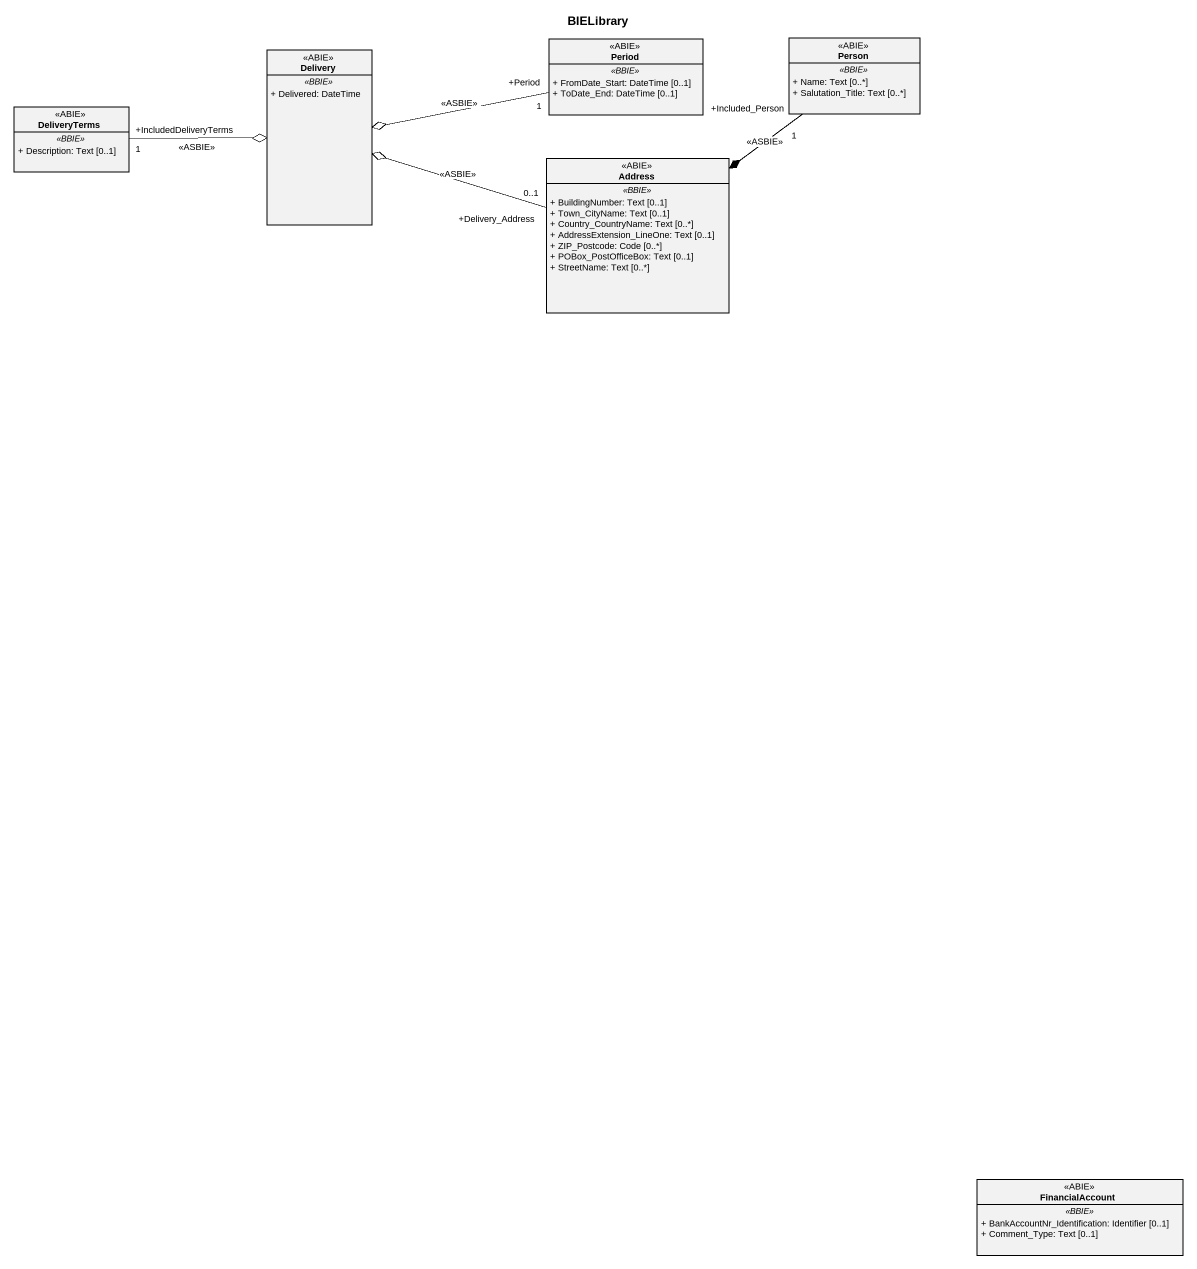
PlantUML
@startuml
title BIELibrary
hide circle
hide empty members
skinparam classAttributeIconSize 0
class Period <<ABIE>> {
  .. <<BBIE>> ..
  + FromDate_Start: DateTime [0..1]
  + ToDate_End: DateTime [0..1]
}
class "Person" as Person_ <<ABIE>> {
  .. <<BBIE>> ..
  + Name: Text [0..*]
  + Salutation_Title: Text [0..*]
}
class Delivery <<ABIE>> {
  .. <<BBIE>> ..
  + Delivered: DateTime
}
class DeliveryTerms <<ABIE>> {
  .. <<BBIE>> ..
  + Description: Text [0..1]
}
class Address <<ABIE>> {
  .. <<BBIE>> ..
  + BuildingNumber: Text [0..1]
  + Town_CityName: Text [0..1]
  + Country_CountryName: Text [0..*]
  + AddressExtension_LineOne: Text [0..1]
  + ZIP_Postcode: Code [0..*]
  + POBox_PostOfficeBox: Text [0..1]
  + StreetName: Text [0..*]
}
class FinancialAccount <<ABIE>> {
  .. <<BBIE>> ..
  + BankAccountNr_Identification: Identifier [0..1]
  + Comment_Type: Text [0..1]
}
Delivery o-right- "+Period\n1" Period : <<ASBIE>>
Delivery o-left- "+IncludedDeliveryTerms\n1" DeliveryTerms : <<ASBIE>>
Delivery o-right- "+Delivery_Address\n0..1" Address : <<ASBIE>>
Address *-up- "+Included_Person\n1" Person_ : <<ASBIE>>
@enduml
